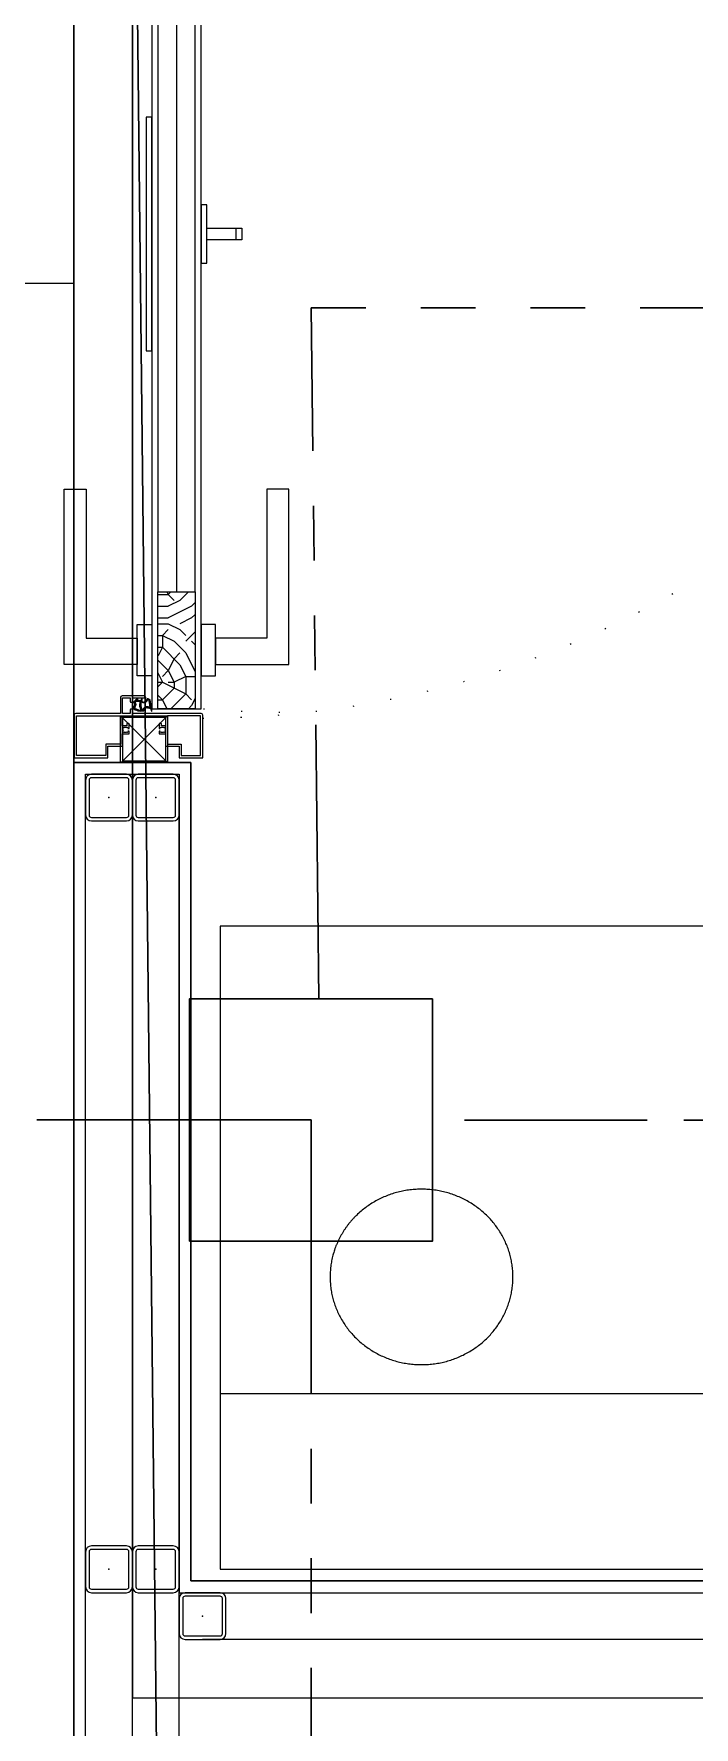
# Model space of a CAD drawing. Extents: x -1299 to 23780, y -3010 to 8106.
# Drawn here: x 14179.1 to 14235.5, y 2617.5 to 2762.3 of the extents above; entities that cross this region are included whole.
import ezdxf
from ezdxf.enums import TextEntityAlignment as Align

# ---------------------------------------------------------------- set-up
doc = ezdxf.new("R2010")
doc.units = 0
doc.header["$LTSCALE"] = 25
doc.header["$MEASUREMENT"] = 0
doc.linetypes.add('DOT2', pattern=[0.125, 0, -0.125])
doc.linetypes.add('PHANTOM2', pattern=[1.25, 0.625, -0.125, 0.125, -0.125, 0.125, -0.125])
doc.layers.get('0').update_dxf_attribs({"color": 9, "lineweight": 9})
for name, color, linetype, lineweight in [('05V', 9, 'Continuous', 9), ('06C', 9, 'Continuous', 9), ('06D', 9, 'Continuous', 9), ('09', 9, 'Continuous', 9), ('10', 9, 'Continuous', 9), ('11', 9, 'Continuous', 9), ('12', 9, 'Continuous', 9), ('20', 9, 'DOT2', 9), ('22', 8, 'Continuous', 9), ('33', 9, 'BATTING', 9), ('35', 9, 'Continuous', 9), ('40B', 9, 'Continuous', 9), ('E-KABLO', 7, 'Continuous', 30), ('E-MESH TAVAN', 1, 'Continuous', 30), ('E-YAZI', 7, 'Continuous', 30)]:
    doc.layers.add(name, color=color, linetype=linetype, lineweight=lineweight)
doc.styles.add('Arial', font='arial.ttf', dxfattribs={"height": 2.5})
doc.linetypes.add('BATTING', pattern='A,0.0001,-0.1,[134,ltypeshp.shx,S=0.1,R=0,X=-0.1,Y=0],-0.2,[134,ltypeshp.shx,S=0.1,R=180,X=0.1,Y=0],-0.1', length=0.4001000000000001)

# ---------------------------------------------------------------- blocks, each defined once
blk = doc.blocks.new('0_doorno')
blk.add_lwpolyline([(4.499999999999829, 5.684e-13), (12.49999999999983, 5.684e-13)])
at = {"style": 'Arial'}
blk.add_attdef('YUKSEKLIK', text='', height=2, dxfattribs=at).set_placement((4.999999999999821, 12.30000000000063), align=Align.TOP_LEFT)
blk.add_attdef('KAPINO', text='', height=2, dxfattribs=at).set_placement((-1.705e-13, 5.684e-13), align=Align.MIDDLE)
blk.add_attdef('GENISLIK', text='', height=2, dxfattribs=at).set_placement((4.999999999999823, -3.789358799453337), align=Align.BOTTOM_LEFT)
blk = doc.blocks.new('KAPI KODLARI 2. KAT')
at = {"layer": '22', "xscale": 5, "yscale": 5, "zscale": 5}
blk.add_blockref('0_doorno', (14119.99999999911, 2741.000000004952), dxfattribs=at)
blk = doc.blocks.new('Group-398-1')
at = {"lineweight": 0}
blk.add_line((384774.0706282762, 69367.75539043988), (384775.4706282008, 69367.75539043988), dxfattribs=at)
at = {"lineweight": 0, "flags": 128}
blk.add_lwpolyline([(384774.0706282834, 69367.60539036898), (384774.0706282565, 69368.15539036898), (384775.4706281968, 69368.1553904399), (384775.4706282237, 69367.6053904399)], close=True, dxfattribs=at)
blk.add_lwpolyline([(384775.4706281445, 69367.60539042213), (384774.0706282565, 69367.60539042213), (384774.0706282565, 69368.15539036898), (384775.4706281445, 69368.15539036898)], close=True)
at = {"lineweight": 0}
blk.add_open_spline([(384775.3661054214, 69367.89292508857), (384775.3556386551, 69367.9103288987), (384775.3193807154, 69367.93042508629), (384775.277513654, 69367.93042508428), (384775.2412557164, 69367.91032889308), (384775.2203221876, 69367.87552127091), (384775.2203221896, 69367.83532889202), (384775.2412557222, 69367.80052127196), (384775.2775136619, 69367.78042508438), (384775.3193807231, 69367.78042508628), (384775.355638661, 69367.80052127744), (384775.3765721897, 69367.83532889966), (384775.3765721876, 69367.87552127852), (384775.3661054214, 69367.89292508857)], degree=2, dxfattribs=at)
blk = doc.blocks.new('Prf-40x40')
for points in [[(1.5, -1.999999999998179), (-1.5, -2.000000000001818, -0.4142135623730951), (-2, -1.500000000001818), (-2, 1.499999999998179, -0.4142135623730951), (-1.5, 1.999999999998179), (1.5, 2.000000000001818, -0.4142135623730951), (2, 1.500000000001818), (2, -1.499999999998179, -0.4142135623730951)], [(1.499999999999543, -1.699999999998908), (-1.5, -1.700000000002544, -0.4142135623738941), (-1.699999999999818, -1.500000000001818), (-1.699999999999818, 1.499999999998179, -0.4142135623738941), (-1.499999999999543, 1.699999999998908), (1.5, 1.700000000002544, -0.4142135623738941), (1.699999999999818, 1.500000000001818), (1.699999999999818, -1.499999999998179, -0.4142135623738941)]]:
    blk.add_lwpolyline(points, format="xyb", close=True)
blk.add_point((0, 0))
blk = doc.blocks.new('p-korkasa_40x40')
at = {"layer": '10'}
for points in [[(-2, -2), (-2, -2, 4.557571570274368), (-2, -2), (2, -2.000000000000454, 6.895317174706505), (2, -2.000000000000454), (2, -2.000000000000454), (2, 2.000000000000454), (-2, 2), (-2, -2)], [(-1.85000000000582, -1.85000000000582), (-1.85000000000582, 1.85000000000582), (1.85000000000582, 1.85000000000582), (1.85000000000582, -1.85000000000582), (-1.85000000000582, -1.85000000000582, -4.556434831823175), (-1.85000000000582, -1.85000000000582)]]:
    blk.add_lwpolyline(points, format="xyb", close=True, dxfattribs=at)
for points in [[(2, -2.000000000000454), (-2, 2)], [(2, 2.000000000000454), (-2, -1.96874570933869)]]:
    blk.add_lwpolyline(points, dxfattribs=at)
blk = doc.blocks.new('p-kapı')
at = {"layer": '09'}
h = blk.add_hatch(dxfattribs=at)
h.set_pattern_fill('LOGEND', color=256, scale=10, style=0)
h.set_pattern_definition([(360, (-1512.441820109354, -1967.639528495034), (9.999999999999996, -10), [3, -7]), (360, (-1512.441820109354, -1968.139528495034), (9.999999999999996, -10), [3, -7]), (360, (-1511.941820109354, -1969.139528495034), (9.999999999999996, -10), [2, -8]), (360, (-1511.441820109354, -1970.139528495034), (9.999999999999996, -10), [1.5, -8.5]), (360, (-1511.441820109354, -1971.139528495034), (9.999999999999996, -10), [1, -9]), (360, (-1513.941820109354, -1972.139528495034), (9.999999999999996, -10), [0.5, -2.5, 0.5, -6.5]), (360, (-1512.441820109354, -1972.639528495034), (9.999999999999996, -10), [0.5, -4, 1.5, -4]), (360, (-1510.441820109354, -1973.139528495034), (9.999999999999996, -10), [0.5, -0.5, 0.5, -8.5]), (360, (-1510.941820109354, -1973.639528495034), (9.999999999999996, -10), [0.5, -9.5]), (360, (-1511.441820109354, -1974.639528495034), (9.999999999999996, -10), [1.5, -8.5]), (360, (-1511.441820109354, -1975.639528495034), (9.999999999999996, -10), [2, -8]), (360, (-1511.941820109354, -1976.639528495034), (9.999999999999996, -10), [2.5, -3, 0.5, -4]), (270, (-1515.941820109354, -1970.639528495034), (-10, -9.999999999999996), [0.5, -1, 2.5, -6]), (270, (-1515.441820109354, -1971.639528495034), (-10, -9.999999999999996), [0.5, -0.5, 1.5, -7.5]), (270, (-1514.941820109354, -1975.639528495034), (-10, -9.999999999999996), [1, -9]), (270, (-1514.441820109354, -1971.639528495034), (-10, -9.999999999999996), [2, -3, 0.5, -4.5]), (270, (-1513.941820109354, -1977.139528495033), (-10, -9.999999999999996), [0.5, -9.5]), (270, (-1513.441820109354, -1972.139528495034), (-10, -9.999999999999996), [1.5, -8.5]), (270, (-1512.441820109354, -1972.639528495034), (-10, -9.999999999999996), [1, -9]), (270, (-1511.441820109354, -1972.639528495034), (-10, -9.999999999999996), [0.5, -1.5, 1.5, -6.5]), (270, (-1510.941820109354, -1973.139528495034), (-10, -9.999999999999996), [0.5, -9.5]), (270, (-1510.441820109354, -1971.139528495034), (-10, -9.999999999999996), [1.399999999999999, -8.6]), (270, (-1509.941820109354, -1969.139528495034), (-10, -9.999999999999996), [1, -9]), (270, (-1508.941820109354, -1973.139528495034), (-10, -9.999999999999996), [0.5, -9.5]), (270, (-1507.941820109354, -1972.639528495034), (-10, -9.999999999999996), [1.5, -8.5]), (270, (-1506.941820109354, -1972.639528495034), (-10, -9.999999999999996), [1.5, -8.5]), (314.9999999999999, (-1508.441820109354, -1968.639528495034), (-3.3e-15, -10.00000000019025), [0.7071000000000001, -0.7071000000000001, 0.7071000000000001, -12.02083562]), (314.9999999999999, (-1510.441820109354, -1971.139528495034), (-3.3e-15, -10.00000000019025), [1.414199999999999, -12.72793562]), (314.9999999999999, (-1514.441820109354, -1976.139528495034), (-3.3e-15, -10.00000000019025), [1.414199999999999, -12.72793562]), (314.9999999999999, (-1512.441820109354, -1973.639528495034), (-3.3e-15, -10.00000000019025), [1.414199999999999, -12.72793562]), (314.9999999999999, (-1511.941820109354, -1971.639528495034), (-3.3e-15, -10.00000000019025), [1.414199999999999, -12.72793562]), (314.9999999999999, (-1508.941820109354, -1969.639528495034), (-3.3e-15, -10.00000000019025), [1.414199999999999, -12.72793562]), (314.9999999999999, (-1509.941820109354, -1970.139528495034), (-3.3e-15, -10.00000000019025), [2.121319999999998, -12.02081562]), (314.9999999999999, (-1512.941820109354, -1974.639528495034), (-3.3e-15, -10.00000000019025), [0.7071000000000001, -13.43503562]), (314.9999999999999, (-1513.441820109354, -1975.639528495034), (-3.3e-15, -10.00000000019025), [0.7071000000000001, -13.43503562]), (314.9999999999999, (-1509.441820109354, -1975.639528495034), (-3.3e-15, -10.00000000019025), [0.7071000000000001, -13.43503562]), (314.9999999999999, (-1513.441820109354, -1970.639528495034), (-3.3e-15, -10.00000000019025), [0.7071000000000001, -13.43503562]), (314.9999999999999, (-1507.941820109354, -1974.139528495034), (-3.3e-15, -10.00000000019025), [0.7071000000000001, -13.43503562]), (314.9999999999999, (-1511.441820109354, -1973.139528495034), (-3.3e-15, -10.00000000019025), [0.7071000000000001, -13.43503562]), (314.9999999999999, (-1510.441820109354, -1974.139528495034), (-3.3e-15, -10.00000000019025), [0.7071000000000001, -13.43503562]), (225, (-1510.941820109354, -1972.139528495034), (-10.00000000019025, 3.3e-15), [0.7071000000000001, -0.7071000000000001, 2.121319999999998, -10.60661562]), (225, (-1509.441820109354, -1972.139528495034), (-10.00000000019025, 3.3e-15), [0.7071000000000001, -13.43503562]), (225, (-1509.441820109354, -1968.639528495034), (-10.00000000019025, 3.3e-15), [0.7071000000000001, -13.43503562]), (225, (-1511.441820109354, -1971.139528495034), (-10.00000000019025, 3.3e-15), [0.7071000000000001, -13.43503562]), (225, (-1509.941820109354, -1973.139528495034), (-10.00000000019025, 3.3e-15), [0.7071000000000001, -13.43503562]), (225, (-1512.441820109354, -1970.639528495034), (-10.00000000019025, 3.3e-15), [0.7071000000000001, -13.43503562]), (225, (-1508.441820109354, -1970.639528495034), (-10.00000000019025, 3.3e-15), [0.7071000000000001, -13.43503562]), (225, (-1515.441820109354, -1967.639528495034), (-10.00000000019025, 3.3e-15), [0.7071000000000001, -13.43503562]), (225, (-1514.941820109354, -1968.139528495034), (-10.00000000019025, 3.3e-15), [1.414199999999999, -12.72793562]), (225, (-1514.441820109354, -1968.639528495034), (-10.00000000019025, 3.3e-15), [1.414199999999999, -12.72793562]), (225, (-1513.441820109354, -1968.639528495034), (-10.00000000019025, 3.3e-15), [1.414199999999999, -12.72793562]), (225, (-1512.941820109354, -1969.639528495034), (-10.00000000019025, 3.3e-15), [1.414199999999999, -12.72793562]), (225, (-1508.941820109354, -1973.639528495034), (-10.00000000019025, 3.3e-15), [1.414199999999999, -12.72793562]), (225, (-1506.941820109354, -1968.639528495034), (-10.00000000019025, 3.3e-15), [1.414199999999999, -12.72793562]), (225, (-1506.441820109354, -1976.639528495034), (-10.00000000019025, 3.3e-15), [1.414199999999999, -12.72793562]), (225, (-1506.441820109354, -1975.639528495034), (-10.00000000019025, 3.3e-15), [1.414199999999999, -12.72793562]), (225, (-1507.441820109354, -1975.139528495034), (-10.00000000019025, 3.3e-15), [1.414199999999999, -12.72793562]), (225, (-1514.441820109354, -1975.139528495034), (-10.00000000019025, 3.3e-15), [2.121319999999998, -12.02081562]), (225, (-1507.941820109354, -1974.139528495034), (-10.00000000019025, 3.3e-15), [2.121319999999998, -12.02081562]), (333.4349487999999, (-1513.441820109354, -1977.139528495033), (10.00000000000094, -4.0006493e-09), [1.117999999999998, -21.24267976999997]), (333.4349487999999, (-1513.441820109354, -1972.139528495034), (10.00000000000094, -4.0006493e-09), [1.117999999999998, -21.24267976999997]), (333.4349487999999, (-1512.441820109354, -1975.139528495034), (10.00000000000094, -4.0006493e-09), [1.117999999999998, -21.24267976999997]), (333.4349487999999, (-1509.441820109354, -1968.139528495034), (10.00000000000094, -4.0006493e-09), [1.117999999999998, -21.24267976999997]), (333.4349487999999, (-1509.941820109354, -1969.139528495034), (10.00000000000094, -4.0006493e-09), [1.117999999999998, -21.24267976999997]), (333.4349487999999, (-1512.941820109354, -1971.139528495034), (10.00000000000094, -4.0006493e-09), [1.117999999999998, -21.24267976999997]), (333.4349487999999, (-1512.941820109354, -1976.139528495034), (10.00000000000094, -4.0006493e-09), [1.117999999999998, -21.24267976999997]), (333.4349487999999, (-1509.941820109354, -1973.139528495034), (10.00000000000094, -4.0006493e-09), [2.235999999999996, -20.12467976999998]), (296.5650511799998, (-1509.941820109354, -1974.639528495034), (5.099821e-10, -10.00000000000094), [1.117999999999975, -21.24267976999961]), (296.5650511799998, (-1508.441820109354, -1971.639528495034), (5.099821e-10, -10.00000000000094), [1.117999999999975, -21.24267976999961]), (296.5650511799998, (-1513.441820109354, -1973.639528495034), (5.099821e-10, -10.00000000000094), [1.117999999999975, -21.24267976999961]), (296.5650511799998, (-1515.441820109354, -1974.139528495034), (5.099821e-10, -10.00000000000094), [1.117999999999975, -21.24267976999961]), (296.5650511799998, (-1509.441820109354, -1972.139528495034), (5.099821e-10, -10.00000000000094), [1.117999999999975, -21.24267976999961]), (296.5650511799998, (-1510.441820109354, -1972.139528495034), (5.099821e-10, -10.00000000000094), [1.117999999999975, -21.24267976999961]), (296.5650511799998, (-1514.441820109354, -1973.639528495034), (5.099821e-10, -10.00000000000094), [2.23599999999995, -20.12467976999961]), (296.5650511799998, (-1506.941820109354, -1970.139528495034), (5.099821e-10, -10.00000000000094), [2.23599999999995, -20.12467976999961]), (296.5650511799998, (-1507.941820109354, -1970.639528495034), (5.099821e-10, -10.00000000000094), [2.23599999999995, -20.12467976999961]), (243.4349487999999, (-1515.941820109354, -1969.139528495034), (-4.0006526e-09, -10.00000000000094), [1.117999999999979, -21.24267976999967]), (243.4349487999999, (-1515.941820109354, -1974.639528495034), (-4.0006526e-09, -10.00000000000094), [1.117999999999979, -21.24267976999967]), (243.4349487999999, (-1513.941820109354, -1967.639528495034), (-4.0006526e-09, -10.00000000000094), [1.117999999999979, -21.24267976999967]), (243.4349487999999, (-1514.941820109354, -1976.639528495034), (-4.0006526e-09, -10.00000000000094), [1.117999999999979, -21.24267976999967]), (243.4349487999999, (-1513.941820109354, -1970.639528495034), (-4.0006526e-09, -10.00000000000094), [1.117999999999979, -21.24267976999967]), (243.4349487999999, (-1511.941820109354, -1971.639528495034), (-4.0006526e-09, -10.00000000000094), [1.117999999999979, -21.24267976999967]), (243.4349487999999, (-1510.941820109354, -1973.639528495034), (-4.0006526e-09, -10.00000000000094), [1.117999999999979, -21.24267976999967]), (243.4349487999999, (-1515.441820109354, -1969.639528495034), (3.2114650989e-06, -10.00000160773382), [1.117999999999979, -21.24267976999967]), (243.4349487999999, (-1512.941820109354, -1971.139528495034), (-4.0006526e-09, -10.00000000000094), [1.117999999999979, -21.24267976999967]), (243.4349487999999, (-1509.941820109354, -1970.139528495034), (-4.0006526e-09, -10.00000000000094), [1.117999999999979, -21.24267976999967]), (243.4349487999999, (-1508.941820109354, -1971.139528495034), (-4.0006526e-09, -10.00000000000094), [1.117999999999979, -21.24267976999967]), (243.4349487999999, (-1506.941820109354, -1974.139528495034), (-4.0006526e-09, -10.00000000000094), [1.117999999999979, -21.24267976999967]), (243.4349487999999, (-1514.441820109354, -1977.139528495033), (-4.0006526e-09, -10.00000000000094), [1.117999999999979, -21.24267976999967]), (243.4349487999999, (-1515.941820109354, -1976.639528495034), (-4.0006526e-09, -10.00000000000094), [2.235999999999958, -20.12467976999968]), (243.4349487999999, (-1514.441820109354, -1969.639528495034), (-4.0006526e-09, -10.00000000000094), [2.235999999999958, -20.12467976999968]), (206.5650511799999, (-1515.941820109354, -1968.139528495034), (-10.00000000000094, -5.099854e-10), [1.117999999999995, -21.24267976999997]), (206.5650511799999, (-1507.441820109354, -1967.639528495034), (-10.00000000000094, -5.099854e-10), [1.117999999999995, -21.24267976999997]), (206.5650511799999, (-1507.941820109354, -1972.639528495034), (-10.00000000000094, -5.099854e-10), [1.117999999999995, -21.24267976999997]), (206.5650511799999, (-1511.941820109354, -1969.139528495034), (-10.00000000000094, -5.099854e-10), [1.117999999999995, -21.24267976999997]), (206.5650511799999, (-1512.441820109354, -1968.139528495034), (-10.00000000000094, -5.099854e-10), [1.117999999999995, -21.24267976999997]), (206.5650511799999, (-1511.441820109354, -1970.139528495034), (-10.00000000000094, -5.099854e-10), [1.117999999999995, -21.24267976999997]), (206.5650511799999, (-1508.441820109354, -1976.139528495034), (-10.00000000000094, -5.099854e-10), [1.117999999999995, -21.24267976999997]), (206.5650511799999, (-1507.441820109354, -1976.639528495034), (-10.00000000000094, -5.099854e-10), [2.235999999999995, -20.12467976999997])])
h.paths.add_polyline_path([(1.170000000001889, -81.66295667744998), (1.202328709074208, -81.66295667744998), (1.202328709074208, -80.86796583734395), (1.170000000001889, -80.86796583734395), (1.170000000001889, -80.34999999999854), (1.202328709074208, -80.34999999999854), (1.202328709074208, -79.40000000000146), (4.337671290930301, -79.40000000000146), (4.337671290930301, -80.34999999999854), (4.370000000002618, -80.34999999999854), (4.370000000002618, -80.86796583734395), (4.337671290930301, -80.86796583734395), (4.337671290930301, -81.66295667744998), (4.370000000002618, -81.66295667744998), (4.370000000002618, -85.40000000000146), (1.170000000001889, -85.40000000000146)])
h.paths.add_polyline_path([(1.202328709074208, -77.93203416265895), (1.202328709074208, -77.13704332255294), (1.170000000001889, -77.13704332255294), (1.170000000001889, -75.40008858544023), (4.370000000002618, -75.40008858544023), (4.370000000002618, -77.13704332255294), (4.337671290930301, -77.13704332255294), (4.337671290930301, -77.93203416265895), (4.370000000002618, -77.93203416265895), (4.370000000002618, -78.44999999999709), (4.337671290930301, -78.45000000000434), (4.337671290930301, -79.40000000000146), (1.202328709074208, -79.40000000000146), (1.202328709074208, -78.45000000000434), (1.170000000001889, -78.45000000000434), (1.170000000001889, -77.93203416265895)])
at = {"layer": '10'}
h = blk.add_hatch(color=256, dxfattribs=at)
edge = h.paths.add_edge_path()
edge.add_spline(control_points=[(-0.5369756097570644, -84.51241686969297), (-0.5906374453152239, -84.5518905258723), (-0.6878822009421129, -84.62342378614264), (-0.7823709486983716, -84.73020272285794), (-0.8899654388224005, -84.81634565772401), (-0.8351330276491353, -84.92515451247162), (-0.7993581297414494, -85.02739724353887), (-0.8236312188018928, -85.13593551153463), (-0.8909774078929331, -85.2204025707906), (-0.8936748011838059, -85.31350848440346), (-0.8901922852564894, -85.42809680375649), (-0.728764212148235, -85.49924616048519), (-0.5556085026000801, -85.58372597600827), (-0.3208874964548158, -85.6044139906153), (-0.1643808494300174, -85.57919688549735), (-0.0170845106040361, -85.58614067232702), (-0.0044594722057809, -85.47231593469769), (0.0795073431909259, -85.40046526712104), (0.1646003593887144, -85.2870381913017), (0.2895508234578301, -85.30929536580516), (0.4061617531915547, -85.32681202102684), (0.5518175704273744, -85.36757930904423), (0.5995418682032323, -85.49443736144892), (0.6480338603832934, -85.67184330132295), (0.6698076058928564, -85.62376578052499), (0.6769063150313741, -85.59945321430133)], knot_values=[0, 0, 0, 0, 1.972481329933421, 3.574485720078666, 4.459231721842631, 5.627326994262999, 6.631388320856649, 7.787072978740821, 8.75015276194368, 9.776376719050775, 10.52172028727109, 11.98318526219924, 14.34903833668033, 16.62296311174929, 18.66660599276623, 19.53265988375316, 20.30320742306432, 21.53106540985929, 22.8950020509257, 24.14050273090668, 24.94140504827469, 26.57643914558082, 28.1214307914516, 29.40842415818681, 30.06904306217089, 30.06904306217089, 30.06904306217089, 30.06904306217089], degree=3, periodic=0)
edge.add_arc((0.6577079170856451, -85.59384772447082), 0.0200000000000125, 703.7234121128039, 729.6961277373919)
edge.add_line((0.6774222141648352, -85.59047926923813), (0.514778214589569, -84.63858532773519))
edge.add_spline(control_points=[(0.5147782145904785, -84.63858532773156), (0.4684569597193331, -84.61121200024355), (0.4029367876937613, -84.55669608320022), (0.299123291955766, -84.55094408860168), (0.2368332224687037, -84.5669421721468), (0.2434630590905726, -84.56630475889688), (0.2195726180252677, -84.63769904915534), (0.2195726180252677, -84.63769904915534)], knot_values=[0, 0, 0, 0, 0.2230052084876708, 0.4469780816912642, 0.8022655540997069, 1.018676818468204, 1.060393501096338, 1.060393501096338, 1.060393501096338, 1.060393501096338], degree=3, periodic=0)
edge.add_arc((-0.0149015127535677, -84.5842358186128), 0.2404920685283454, 578.8576386954633, 707.1553904040015, ccw=False)
edge.add_spline(control_points=[(-0.2021744220619439, -84.73511753541244), (-0.1844337589864153, -84.70879782966219), (-0.1854437276160752, -84.65074498127069), (-0.1315036820815294, -84.5540416680233), (-0.2492554579002899, -84.55561594154278), (-0.2605854891371564, -84.74868430823697), (-0.4150242235737096, -84.68619836643484), (-0.6628840222583677, -84.69875890661933), (-0.5288317618396832, -84.58261839942134), (-0.5347583595721517, -84.5315299911963), (-0.5369756097570644, -84.51241686969297)], knot_values=[1.684532790128255, 1.684532790128255, 1.684532790128255, 1.684532790128255, 1.827512949640418, 2.001131811412198, 2.034132841388928, 2.383878172112238, 2.570749579948123, 2.81730155771981, 2.995364809708569, 3.101801527567439, 3.101801527567439, 3.101801527567439, 3.101801527567439], degree=3, periodic=0)
edge = h.paths.add_edge_path(flags=16)
edge.add_spline(control_points=[(0.4883339317893844, -85.29245044420531), (0.4716886541282295, -85.27617170474696), (0.4523573484184455, -85.25991805080413), (0.4147011533677869, -85.23712323497604), (0.4001201892897372, -85.23009669489694), (0.3915949691217975, -85.22622697612678)], knot_values=[4.696285649924368, 4.696285649924368, 4.696285649924368, 4.696285649924368, 4.79612257682362, 4.79612257682362, 4.854419796380462, 4.854419796380462, 4.854419796380462, 4.854419796380462], degree=3, periodic=0)
edge.add_spline(control_points=[(0.3915949691217975, -85.22622697612678), (0.3885683923836041, -85.22639217222604), (0.3855311636252736, -85.2263443169286), (0.3757315162838495, -85.22599751089729), (0.3681160688320233, -85.22548559508868), (0.3516475183459988, -85.22407014974306), (0.3429637488879962, -85.22319709650765), (0.3252907630521804, -85.2211618914589), (0.316594720883586, -85.22002240030999), (0.291213085376512, -85.21633801807184), (0.2728923982976994, -85.2134663161123), (0.2312442128131806, -85.21019387182605), (0.2079686403376399, -85.20950475220161), (0.1708219201973407, -85.21554820335585), (0.157941705580015, -85.21878033129907), (0.126446850845241, -85.22976943991671), (0.1093897561368067, -85.23913722649013), (0.0793808313101181, -85.25973395552137), (0.0663699295146216, -85.27124699160045), (0.0429483607986185, -85.29429669502858), (0.0327881743869512, -85.30545581124898), (0.0148434022485162, -85.32623104828235), (0.0068756339605898, -85.33600692905749), (-0.0090410068587516, -85.355167020105), (-0.0171964423425379, -85.36496325665941), (-0.0399044250698353, -85.3944018574839), (-0.0547606956715754, -85.41583520011045), (-0.0673612565879012, -85.44141278987809)], knot_values=[3.795205768767631, 3.795205768767631, 3.795205768767631, 3.795205768767631, 3.825435281411388, 3.825435281411388, 3.876175829762433, 3.876175829762433, 3.923120005564896, 3.923120005564896, 3.970064181367359, 3.970064181367359, 4.056079576782028, 4.056079576782028, 4.1420949721967, 4.1420949721967, 4.181856208153813, 4.181856208153813, 4.244411595576305, 4.244411595576305, 4.309456277789172, 4.309456277789172, 4.374500960002043, 4.374500960002043, 4.436400391423946, 4.436400391423946, 4.498299822845847, 4.498299822845847, 4.605733337985941, 4.605733337985941, 4.605733337985941, 4.605733337985941], degree=3, periodic=0)
edge.add_arc((-0.1355372299003648, -85.40782653281349), 0.0759999999999773, 567.2221899925271, 693.7732677223272, ccw=False)
edge.add_arc((0.7681294868853002, -85.02277503077494), 1.058097748058568, 888.8376998673891, 923.3761552425167, ccw=False)
edge.add_arc((-0.2503260998964834, -84.82178951549577), 0.0200000000000284, 779.8045860840282, 888.9000715373779, ccw=False)
edge.add_arc((-0.0254490172264923, -84.53800291659718), 0.3422998841750275, 951.1287320440587, 1055.511948304005)
edge.add_arc((0.3533265005826252, -84.70197943761741), 0.0708012071070941, 720.1577279099495, 881.8184495585258, ccw=False)
edge.add_line((0.4241274394116772, -84.7017845312512), (0.5220320556400111, -85.27478329712176))
edge.add_arc((0.5023177585608211, -85.27815175234718), 0.019999999999999, 585.6378390656023, 729.6961277305409, ccw=False)
edge = h.paths.add_edge_path(flags=16)
edge.add_spline(control_points=[(-0.3815073000114353, -85.52777787788362), (-0.3834389916773944, -85.52724453018163), (-0.3853727186760807, -85.52670610733912), (-0.4205788632025361, -85.51682294036436), (-0.4544610585180635, -85.50601336516411), (-0.4889215080875148, -85.49418731541662), (-0.4900629374460549, -85.49379462555952), (-0.4912037800822874, -85.49340117004613)], knot_values=[2.606882164150666, 2.606882164150666, 2.606882164150666, 2.606882164150666, 2.618308665253161, 2.618308665253161, 2.814704777591772, 2.814704777591772, 2.821436412206805, 2.821436412206805, 2.821436412206805, 2.821436412206805], degree=3, periodic=0)
edge.add_spline(control_points=[(-0.4912037800822874, -85.49340117004613), (-0.5233471352403285, -85.48231552171637), (-0.5550247264036443, -85.47062207480484), (-0.5877413626330963, -85.45796293672173), (-0.5892461558505602, -85.4573792198862), (-0.5907511911427719, -85.45679395195477)], knot_values=[2.408074102405524, 2.408074102405524, 2.408074102405524, 2.408074102405524, 2.597738580129102, 2.597738580129102, 2.606882164150666, 2.606882164150666, 2.606882164150666, 2.606882164150666], degree=3, periodic=0)
edge.add_spline(control_points=[(-0.5907511911427719, -85.45679395195477), (-0.6054095705112559, -85.45109370061981), (-0.6200909125836916, -85.4452463134803), (-0.6513064689206658, -85.43253770701268), (-0.6679456813908474, -85.42560582750595), (-0.6975867124383514, -85.41301002278487), (-0.7102365350583569, -85.40760968485122), (-0.7229134244116722, -85.40205673102902)], knot_values=[2.149006277224146, 2.149006277224146, 2.149006277224146, 2.149006277224146, 2.238060749371884, 2.238060749371884, 2.336258805541189, 2.336258805541189, 2.408074102405524, 2.408074102405524, 2.408074102405524, 2.408074102405524], degree=3, periodic=0)
edge.add_spline(control_points=[(-0.7229134244116722, -85.40205673102902), (-0.7275705286083394, -85.40001674441737), (-0.7322312857468205, -85.39795616069752), (-0.7455618066960596, -85.39199150963395), (-0.7536017658676429, -85.3881710095229), (-0.7677693781188282, -85.38105523245758), (-0.7739268021578029, -85.37775809279992), (-0.7842826841624629, -85.37176572963654), (-0.7883197533083149, -85.36926390407461), (-0.7920567741166451, -85.36629840687965)], knot_values=[1.977607441624772, 1.977607441624772, 1.977607441624772, 1.977607441624772, 2.003990200929743, 2.003990200929743, 2.053089229014396, 2.053089229014396, 2.101047753119271, 2.101047753119271, 2.149006277224144, 2.149006277224144, 2.149006277224144, 2.149006277224144], degree=3, periodic=0)
edge.add_arc((-0.7796246261059423, -85.35063182793965), 0.0200000000000304, 900.5555631517888, 951.5663893431631, ccw=False)
edge.add_spline(control_points=[(-0.7994840715909959, -85.35299877215583), (-0.7996182607275844, -85.35187288089946), (-0.7997274019762699, -85.35072960989055), (-0.8002259230997879, -85.34462242021978), (-0.8004687433967774, -85.33851066090575), (-0.8008469303676973, -85.32128280500183), (-0.8008342107059434, -85.30943071842918), (-0.8005320933662003, -85.2993613856379)], knot_values=[1.69878072459484, 1.69878072459484, 1.69878072459484, 1.69878072459484, 1.709176364630534, 1.709176364630534, 1.751194216338215, 1.751194216338215, 1.814824352558606, 1.814824352558606, 1.814824352558606, 1.814824352558606], degree=3, periodic=0)
edge.add_spline(control_points=[(-0.8005320933662003, -85.2993613856379), (-0.8005291922345351, -85.29926469321072), (-0.8005262644182947, -85.29916816516925), (-0.8002453347398841, -85.2900058112791), (-0.7996581484585477, -85.28216809327569), (-0.7983876424550544, -85.27219494782912), (-0.7979033033734595, -85.2691682961231), (-0.7967892664892136, -85.26359999037959), (-0.7963274052344786, -85.26168751184014), (-0.7950642314099241, -85.25704070857319), (-0.7941042474449205, -85.25426319411052), (-0.7922515160280456, -85.25010678642865), (-0.7915139412471035, -85.24861359065837), (-0.7898580297332956, -85.24541914485599), (-0.7890619376630639, -85.2439227982468), (-0.7868423479412741, -85.23990738076826), (-0.785815735354845, -85.23813671410605), (-0.7847239510629151, -85.2363075673493)], knot_values=[1.498288754767149, 1.498288754767149, 1.498288754767149, 1.498288754767149, 1.498899773643438, 1.498899773643438, 1.55638679152604, 1.55638679152604, 1.58513030046734, 1.58513030046734, 1.61387380940864, 1.61387380940864, 1.646408564364206, 1.646408564364206, 1.665384561853024, 1.665384561853024, 1.684360559341839, 1.684360559341839, 1.69878072459484, 1.69878072459484, 1.69878072459484, 1.69878072459484], degree=3, periodic=0)
edge.add_line((-0.7847239510629151, -85.2363075673493), (-0.7586869314282012, -85.19268582784571))
edge.add_line((-0.7586869314254728, -85.19268582784571), (-0.7255136902876984, -85.10717331456544))
edge.add_line((-0.7255136902895174, -85.10717331456544), (-0.7173155414820941, -85.03151368951148))
edge.add_line((-0.7173155414820941, -85.03151368950785), (-0.7384525110683171, -84.92615187598132))
edge.add_spline(control_points=[(-0.7384525110719551, -84.92615187598132), (-0.7417319309315645, -84.91712462047145), (-0.7452146564100987, -84.90836485676846), (-0.7561384565451591, -84.8820235105304), (-0.7633910574986658, -84.86627040452005), (-0.7682081721068243, -84.8538242785144)], knot_values=[0.9322138717899155, 0.9322138717899155, 0.9322138717899155, 0.9322138717899155, 0.9728151593248144, 0.9728151593248144, 1.059280169269481, 1.059280169269481, 1.059280169269481, 1.059280169269481], degree=3, periodic=0)
edge.add_arc((-0.7495564365199244, -84.84660536172305), 0.0199999999999873, 851.1876026072525, 924.1288367209762, ccw=False)
edge.add_spline(control_points=[(-0.7630056632260676, -84.83180271666062), (-0.7554750532144681, -84.82496063668805), (-0.7451898386098037, -84.81607690209785), (-0.7354561730571731, -84.80713799077056), (-0.7354408858154784, -84.8071239508572), (-0.735425599890732, -84.80710991127125)], knot_values=[0.6191493752113117, 0.6191493752113117, 0.6191493752113117, 0.6191493752113117, 0.6800377646677511, 0.6800377646677511, 0.6801335518299229, 0.6801335518299229, 0.6801335518299229, 0.6801335518299229], degree=3, periodic=0)
edge.add_line((-0.735425599890732, -84.80710991127125), (-0.7085877083327432, -84.78161459538023))
edge.add_arc((-0.6554298056871632, -84.83593068311166), 0.0760000000000115, 831.8248503193477, 854.3825803939201, ccw=False)
edge.add_line((-0.6836843639466679, -84.76537800819642), (-0.6090193983354766, -84.76230358183967))
edge.add_line((-0.6090193983327481, -84.76230358184694), (-0.5257167661893618, -84.76654401337144))
edge.add_line((-0.5257167661911808, -84.7665440133642), (-0.4458209923805044, -84.77061102240259))
edge.add_line((-0.445820992379595, -84.77061102240259), (-0.3993508796656897, -84.77297653385904))
edge.add_line((-0.3993508796665992, -84.77297653385904), (-0.3993451848336917, -84.77297978937713))
edge.add_arc((-0.4095884813359591, -84.84828632878634), 0.0760000000000394, 712.7718027218857, 802.2540888927069, ccw=False)
edge.add_line((-0.3341924609158013, -84.85784876073743), (-0.3342328856770109, -84.85770303229218))
edge.add_line((-0.3342328856779204, -84.85770303229218), (-0.3466309443083446, -84.92453509728512))
edge.add_line((-0.3466309443065256, -84.92453509728512), (-0.355971261873492, -85.01549911675102))
edge.add_line((-0.35597126187713, -85.01549911674374), (-0.3547381997259436, -85.14397923944125))
edge.add_line((-0.3547381997232151, -85.14397923944489), (-0.3473031821049517, -85.21155897400969))
edge.add_line((-0.3473031821085897, -85.21155897400604), (-0.3161650954198194, -85.35239759661633))
edge.add_arc((0.6255815801705467, -85.07032483903458), 0.9830828253785207, 916.6740540243767, 921.0841378559761)
edge.add_arc((-0.361280229568365, -85.45451898340252), 0.0760000000000061, 614.5649605422865, 743.6945358760281, ccw=False)
at = {"layer": '06C'}
blk.add_line((7.870046077259757, -45.30000001471488), (7.870046077259757, -44.3000000147149), dxfattribs=at)
for points in [[(5.370046077259756, -42.3000000147149), (4.870046077259757, -42.3000000147149), (4.870046077259757, -47.3000000147149), (5.370046077259756, -47.3000000147149)], [(8.370046077259758, -45.30000001471488), (5.370046077259756, -45.30000001471488), (5.370046077259756, -44.3000000147149), (8.370046077259758, -44.3000000147149)]]:
    blk.add_lwpolyline(points, close=True, dxfattribs=at)
at = {"layer": '06D'}
for points in [[(-0.5799951286935539, -81.62219937940608), (-6.829995128693553, -81.62219937940608), (-6.829995128693553, -66.62219937940608), (-4.954995128693552, -66.62219937940608), (-4.954995128693552, -79.37219937940608), (-4.954995128693552, -79.37219937940608), (-0.5799951286935539, -79.37219937940608), (-0.5799951286935539, -81.62219937940608)], [(6.120140416471259, -81.62218975205906), (12.37014041647126, -81.62218975205906), (12.37014041647126, -66.62218975205906), (10.49514041647126, -66.62218975205906), (10.49514041647126, -79.37218975205904), (10.49514041647126, -79.37218975205904), (6.120140416471259, -79.37218975205904), (6.120140416471259, -81.62218975205906)], [(0.6700048713064461, -82.59719937940827), (-0.5799951286935539, -82.59719937940827), (-0.5799951286935539, -78.19719937940681), (0.6700048713064461, -78.19719937940681), (0.6700048713064461, -82.59719937940827)], [(4.870140416471256, -82.59718975206125), (6.120140416471259, -82.59718975206125), (6.120140416471259, -78.1971897520598), (4.870140416471256, -78.1971897520598), (4.870140416471256, -82.59718975206125)]]:
    blk.add_lwpolyline(points, dxfattribs=at)
at = {"layer": '10'}
for p, q in [((-0.6520531316018606, -84.76011299560923), (-0.3993804007805011, -84.77297503111913)), ((0.5220320556400111, -85.27478329712176), (0.4238229449983919, -84.70000244037509)), ((0.6774222141648352, -85.59047926923083), (0.5147782145904785, -84.63858532773156))]:
    blk.add_line(p, q, dxfattribs=at)
for points in [[(0.6702100840338971, -34.80029411766009), (0.1702100840338971, -34.80029411766009), (0.1702100840338971, -54.80029411766007), (0.6702100840338971, -54.80029411766007)], [(-5.779999999998834, -89.40000000000146), (-5.779999999998834, -86.00000000000726), (-2, -86), (-2, -88.41999999994005), (-3.259999999998397, -88.41999999994005), (-3.259999999998397, -89.40000000000146)], [(2.000000000003637, -88.41999999994005), (3.160000000007128, -88.41999999994005), (3.160000000007128, -89.40000000000146), (4.820000000003347, -89.40000000000146), (4.820000000003347, -86), (2.000000000003637, -86)]]:
    blk.add_lwpolyline(points, close=True, dxfattribs=at)
blk.add_lwpolyline([(-3.124999999996361, -89.60000000000582, 0.4142135623730951), (-3.099999999998543, -89.57500000000437), (-3.099999999998543, -88.59999999994034), (-1.86499999999796, -88.59999999994034, 0.4142135623730951), (-1.839999999996505, -88.57499999993888), (-1.839999999996505, -87.55454592069145), (-1.281196915806503, -87.55454592069145), (-1.281196915806503, -87.32454592068822), (-1.390486237687582, -87.32454592068822), (-1.354628344986849, -87.36040381339262, -0.0916730868048769), (-1.425339023106061, -87.43111449151183), (-1.461431334289954, -87.3950221803243, -0.2882609505077494), (-1.700962497321597, -87.3950221803243), (-1.73705480850549, -87.43111449151183, -0.091673086804877), (-1.807765486624703, -87.36040381339262), (-1.771673175440809, -87.32431150220509, -0.2882609505067066), (-1.771673175440809, -87.08478033917343), (-1.807765486624703, -87.04868802799317, -0.09167308680455198), (-1.73705480850549, -86.97797734987398), (-1.700962497321597, -87.01406966105424, -0.2882609505077494), (-1.461431334289954, -87.01406966105424), (-1.425339023106061, -86.97797734987398, -0.0916730868044047), (-1.354628344986849, -87.04868802799317), (-1.390486237687582, -87.08454592069029), (-1.281196915806503, -87.08454592069029), (-1.281196915806503, -86.67954592069145, 0.4142135623730951), (-1.30619691580432, -86.65454592069), (-1.456196915805774, -86.65454592069, 0.4142135623730951), (-1.481196915807231, -86.67954592069145), (-1.481196915807231, -86.85454592068709), (-1.839999999996505, -86.85454592068709), (-1.839999999996505, -86.15000000000146, -0.4142135623730951), (-1.689999999998688, -86), (1.690000000002328, -86, -0.4142135623730951), (1.840000000003783, -86.15000000000146), (1.840000000003783, -86.85454592068709), (1.481196915810869, -86.85454592068709), (1.481196915810869, -86.67954592069145, 0.4142135623730951), (1.456196915813051, -86.65454592069), (1.306196915811596, -86.65454592069, 0.4142135623730951), (1.281196915810139, -86.67954592069145), (1.281196915810139, -87.08454592069029), (1.390486237694856, -87.08454592069029), (1.354628344994123, -87.04868802799317, -0.0916730868044046), (1.4253390231097, -86.97797734987398), (1.46143133429723, -87.01406966105424, -0.2882609505077494), (1.700962497328873, -87.01406966105424), (1.737054808512764, -86.97797734987398, -0.09167308680455198), (1.807765486631979, -87.0486880279859), (1.771673175444448, -87.08478033917343, -0.2882609505067075), (1.771673175444448, -87.32431150220509), (1.807765486631979, -87.36040381339262, -0.0916730868048769), (1.737054808512764, -87.43111449151183), (1.700962497328873, -87.3950221803243, -0.2882609505077494), (1.46143133429723, -87.3950221803243), (1.425339023113338, -87.43111449151183, -0.091673086804877), (1.354628344994123, -87.36040381339262), (1.390486237694856, -87.32454592068822), (1.281196915810139, -87.32454592068822), (1.281196915810139, -87.55454592069145), (1.840000000003783, -87.55454592069145), (1.840000000003783, -88.57499999993888, 0.4142135623730951), (1.8650000000016, -88.59999999994034), (3.000000000003637, -88.59999999994034), (3.000000000003637, -89.57500000000437, 0.4142135623730951), (3.025000000005093, -89.60000000000582), (4.995000000002619, -89.60000000000582, 0.4142135623730951), (5.020000000004074, -89.57500000000437), (5.020000000004074, -85.95000000000437, 0.4142135623730951), (4.870000000002619, -85.80000000000291), (-0.999999999996362, -85.80000000000291), (-0.999999999996362, -85.47500000000579, 0.4142135623730951), (-1.024999999997815, -85.45000000000432), (-1.154999999998834, -85.45000000000432, 0.4142135623730951), (-1.179999999996653, -85.47500000000579), (-1.179999999996653, -85.80000000000291), (-1.839999999996505, -85.80000000000291), (-1.839999999996505, -84.4800000000032), (-1.179999999996653, -84.4800000000032), (-1.179999999996653, -84.80500000000029, 0.4142135623730951), (-1.154999999998834, -84.83000000000172), (-1.024999999997815, -84.83000000000172, 0.4142135623730951), (-0.999999999996362, -84.80500000000029), (-0.999999999996362, -84.4800000000032), (0.1400000000030559, -84.4800000000032), (0.1400000000030559, -84.4500000000044, 0.4142135623730951), (-0.0099999999983993, -84.30000000000291), (-1.869999999998981, -84.30000000000291, 0.4142135623730951), (-2.019999999996798, -84.4500000000044), (-2.019999999996798, -85.80000000000291), (-5.829999999998107, -85.80000000000291, 0.4142135623730951), (-5.979999999995925, -85.95000000000437), (-5.979999999995925, -89.57500000000437, 0.4142135623730951), (-5.95499999999447, -89.60000000000582)], format="xyb", close=True, dxfattribs=at)
blk.add_lwpolyline([(-0.2852864468113694, -85.45549108541306), (-0.3161650954170909, -85.35239759661633), (-0.3473031821085897, -85.21155897400604), (-0.3547381997232151, -85.14397923944489), (-0.35597126187713, -85.01549911674374), (-0.3466309443065256, -84.92453509728512), (-0.3342328856779204, -84.85770303229218), (-0.3498928999542841, -84.8012497731761), (-0.3993451848327822, -84.77297978937713), (-0.445820992379595, -84.77061102240259), (-0.5257167661911808, -84.7665440133642), (-0.6090193983327481, -84.76230358184694), (-0.6836843639466679, -84.76537800819642), (-0.7085877083300148, -84.78161459538387), (-0.73542559989437, -84.80710991127125), (-0.7690206406296058, -84.8420070187276), (-0.7384525110683171, -84.92615187598858), (-0.7173155414820941, -85.03151368950785), (-0.7255136902895174, -85.10717331456544), (-0.7586869314254728, -85.19268582784571), (-0.7847239510629151, -85.2363075673493), (-0.8005320933662003, -85.29936138564517), (-0.7920567741202831, -85.36629840687965), (-0.7229134244116722, -85.40205673102902), (-0.5907511911464101, -85.45679395195477), (-0.4912037800822874, -85.49340117004613), (-0.3815073000114353, -85.52777787788362), (-0.3038095378688013, -85.5042494528898), (-0.3038095819792943, -85.50424950386513), (-0.2852864468113694, -85.45549108541306)], dxfattribs=at)
for centre, radius, start, end in [((-0.7796246261059423, -85.35063182793965), 0.02, 186.7967250026899, 231.5663893636672), ((-0.7495564365199244, -84.84660536172305), 0.02, 132.2573172529717, 201.1582946275182), ((-0.6554298056871632, -84.83593068311166), 0.076, 89.26712024553211, 134.3825803926631), ((-0.4095884813359591, -84.84828632878634), 0.076, 354.2179119479063, 82.25408889278651), ((-0.361280229568365, -85.45451898340252), 0.076, 254.5649605628871, 23.69453592147686), ((0.6255815801705467, -85.07032483903458), 0.983082825378532, 167.5093280798138, 201.0841378523925), ((0.7681294868853002, -85.02277503077494), 1.058097748058572, 168.8352965664554, 203.3761552416839), ((-0.2503260998964834, -84.82178951549577), 0.02, 59.80458608398602, 168.7729251493639), ((-0.0254490172264923, -84.53800291659718), 0.3422998841750354, 231.1287320442195, 335.5453093008013), ((-0.1355372299003648, -85.40782653281349), 0.076, 207.2221899832949, 333.7732677343374), ((-0.0149015127535677, -84.5842358186128), 0.2404920685283614, 218.8576386953065, 347.1553904039617), ((0.3533265005826252, -84.70197943761741), 0.0708012071070867, 358.4304577292652, 162.5451504378122), ((0.5023177585608211, -85.27815175234718), 0.02, 225.6378390694745, 9.69612772742874)]:
    blk.add_arc(centre, radius, start, end, dxfattribs=at)
for points, knots in [([(-0.5369756097570644, -84.51241686969297), (-0.5906374453152239, -84.5518905258723), (-0.6878822009421129, -84.62342378614264), (-0.7823709486983716, -84.73020272285794), (-0.8899654388224005, -84.81634565772401), (-0.8351330276491353, -84.92515451247162), (-0.7993581297414494, -85.02739724353887), (-0.8236312188018928, -85.13593551153463), (-0.8909774078929331, -85.2204025707906), (-0.8936748011838059, -85.31350848440346), (-0.8901922852564894, -85.42809680375649), (-0.728764212148235, -85.49924616048519), (-0.5556085026000801, -85.58372597600827), (-0.3208874964548158, -85.6044139906153), (-0.1643808494300174, -85.57919688549735), (-0.0170845106040361, -85.58614067232702), (-0.0044594722057809, -85.47231593469769), (0.0795073431909259, -85.40046526712104), (0.1646003593887144, -85.2870381913017), (0.2895508234578301, -85.30929536580516), (0.4061617531915547, -85.32681202102684), (0.5518175704273744, -85.36757930904423), (0.6195418682036689, -85.49443736144892), (0.6480338603832934, -85.67184330132295), (0.6698076058928564, -85.62376578052499), (0.6769063150313741, -85.59945321430133)], [0, 0, 0, 0, 1.972481329933421, 3.574485720078666, 4.459231721842631, 5.627326994262999, 6.631388320856649, 7.787072978740821, 8.75015276194368, 9.776376719050775, 10.52172028727109, 11.98318526219924, 14.34903833668033, 16.62296311174929, 18.66660599276623, 19.53265988375316, 20.30320742306432, 21.53106540985929, 22.8950020509257, 24.14050273090668, 24.94140504827469, 26.57643914558082, 28.1214307914516, 29.40842415818681, 30.06904306217089, 30.06904306217089, 30.06904306217089, 30.06904306217089]), ([(-0.7682081721068243, -84.8538242785144), (-0.7633910574986658, -84.86627040452005), (-0.7561384565451591, -84.8820235105304), (-0.7432136414427079, -84.91319004831894), (-0.7377413171088847, -84.9272809364047), (-0.7283581326410058, -84.9565727438603), (-0.7242661277850857, -84.97221722294488), (-0.717914586468396, -85.00899065411068), (-0.7165164292564441, -85.03093997899852), (-0.7186985585321966, -85.07347081551416), (-0.7220867810865457, -85.09436092965186), (-0.7319183873587463, -85.13214544436052), (-0.7378786975896219, -85.14915391769318), (-0.7498877078542137, -85.17610454657552), (-0.7553039138510941, -85.18659915997705), (-0.7653394280714565, -85.20473050871078), (-0.7701119946723339, -85.21265011573269), (-0.7797062856225239, -85.22820081818645), (-0.7842275953080389, -85.23517708160216), (-0.7890619376667019, -85.2439227982468), (-0.7898580297332956, -85.24541914485599), (-0.7915139412471035, -85.24861359065837), (-0.7922515160280456, -85.25010678642865), (-0.7941042474449205, -85.25426319411052), (-0.7950642314099241, -85.25704070857319), (-0.7963274052344786, -85.26168751184014), (-0.7967892664892136, -85.26359999037959), (-0.7979033033734595, -85.2691682961231), (-0.7983876424550544, -85.27219494782912), (-0.7996581484585477, -85.28216809327569), (-0.8002453347398841, -85.2900058112791), (-0.8008339442421855, -85.30920295909162), (-0.8008491176260577, -85.3211831670851), (-0.8004687433967774, -85.33851066090575), (-0.8002259230997879, -85.34462242021978), (-0.7997274019762699, -85.35072960989055), (-0.7996182607275844, -85.35187288089946), (-0.7994840715909959, -85.35299877215583)], [0.9322138717899155, 0.9322138717899155, 0.9322138717899155, 0.9322138717899155, 1.018678881734585, 1.018678881734585, 1.082556095212454, 1.082556095212454, 1.146433308690327, 1.146433308690327, 1.225396899008182, 1.225396899008182, 1.304360489326034, 1.304360489326034, 1.372259955503497, 1.372259955503497, 1.415603443997421, 1.415603443997421, 1.458946932491345, 1.458946932491345, 1.512708920020149, 1.512708920020149, 1.531684917508965, 1.531684917508965, 1.550660914997782, 1.550660914997782, 1.583195669953349, 1.583195669953349, 1.611939178894649, 1.611939178894649, 1.640682687835949, 1.640682687835949, 1.698169705718551, 1.698169705718551, 1.76241086081523, 1.76241086081523, 1.804428712522914, 1.804428712522914, 1.814824352558608, 1.814824352558608, 1.814824352558608, 1.814824352558608]), ([(-0.7920567741166451, -85.36629840687965), (-0.7883197533083149, -85.36926390407461), (-0.7842826841624629, -85.37176572963654), (-0.7739268021578029, -85.37775809279992), (-0.7677693781188282, -85.38105523245758), (-0.7536017658676429, -85.3881710095229), (-0.7455618066960596, -85.39199150963395), (-0.7195482882671059, -85.4036310817828), (-0.7021864228372579, -85.41105539935234), (-0.6679456813908474, -85.42560582750595), (-0.6513064689206658, -85.43253770701268), (-0.6185666497913191, -85.44586687765695), (-0.6023965166750715, -85.45229237764578), (-0.5539169421463157, -85.47105071281112), (-0.5210979254807171, -85.48314509405462), (-0.4544610585180635, -85.50601336516411), (-0.4205788632025361, -85.51682294036436), (-0.3853727186760807, -85.52670610733912), (-0.3834389916773944, -85.52724453017436), (-0.3815073000114353, -85.52777787788362)], [1.977607441624772, 1.977607441624772, 1.977607441624772, 1.977607441624772, 2.025565965729647, 2.025565965729647, 2.073524489834522, 2.073524489834522, 2.122623517919175, 2.122623517919175, 2.220821574088481, 2.220821574088481, 2.319019630257786, 2.319019630257786, 2.41721768642709, 2.41721768642709, 2.613613798765703, 2.613613798765703, 2.810009911104313, 2.810009911104313, 2.821436412206809, 2.821436412206809, 2.821436412206809, 2.821436412206809]), ([(-0.7085877083300148, -84.78161459538387), (-0.7171164821520506, -84.7899615096685), (-0.7260432657021739, -84.79849364772963), (-0.7451898386098037, -84.81607690209785), (-0.7554750532144681, -84.82496063668805), (-0.7630056632260676, -84.83180271666062)], [0.5601748397419227, 0.5601748397419227, 0.5601748397419227, 0.5601748397419227, 0.6192451623734839, 0.6192451623734839, 0.680133551829923, 0.680133551829923, 0.680133551829923, 0.680133551829923]), ([(-0.2021744220619439, -84.73511753541244), (-0.1844337589864153, -84.70879782966219), (-0.1854437276160752, -84.65074498127069), (-0.1315036820815294, -84.5540416680233), (-0.2492554579002899, -84.55561594154278), (-0.2605854891371564, -84.74868430823697), (-0.4150242235737096, -84.68619836643484), (-0.6628840222583677, -84.69875890661933), (-0.5288317618396832, -84.58261839942134), (-0.5347583595721517, -84.5315299911963), (-0.5369756097570644, -84.51241686969297)], [1.684532790128255, 1.684532790128255, 1.684532790128255, 1.684532790128255, 1.827512949640418, 2.001131811412198, 2.034132841388928, 2.383878172112238, 2.570749579948123, 2.81730155771981, 2.995364809708569, 3.101801527567439, 3.101801527567439, 3.101801527567439, 3.101801527567439]), ([(-0.0673612565879012, -85.44141278987809), (-0.0547606956715754, -85.41583520011045), (-0.0399044250698353, -85.3944018574839), (-0.0171964423425379, -85.36496325665941), (-0.0090410068587516, -85.355167020105), (0.0068756339605898, -85.33600692905749), (0.0148434022485162, -85.32623104828235), (0.0327881743869512, -85.30545581124898), (0.0429483607986185, -85.29429669502858), (0.0663699295146216, -85.27124699160045), (0.0793808313101181, -85.25973395552137), (0.1093897561368067, -85.23913722649013), (0.126446850845241, -85.22976943991671), (0.157941705580015, -85.21878033129907), (0.1708219201973407, -85.21554820335585), (0.2079686403376399, -85.20950475220161), (0.2312442128131806, -85.21019387182605), (0.2728923982976994, -85.2134663161123), (0.291213085376512, -85.21633801807184), (0.316594720883586, -85.22002240030999), (0.3252907630521804, -85.2211618914589), (0.3429637488879962, -85.22319709650765), (0.3516475183459988, -85.22407014974306), (0.3681160688320233, -85.22548559508868), (0.3757315162838495, -85.22599751089729), (0.3855311636252736, -85.2263443169286), (0.3885683923836041, -85.22639217222604), (0.3915949691217975, -85.22622697612678)], [3.795205768767628, 3.795205768767628, 3.795205768767628, 3.795205768767628, 3.902639283907723, 3.902639283907723, 3.964538715329623, 3.964538715329623, 4.026438146751528, 4.026438146751528, 4.091482828964397, 4.091482828964397, 4.156527511177267, 4.156527511177267, 4.219082898599757, 4.219082898599757, 4.258844134556872, 4.258844134556872, 4.34485952997154, 4.34485952997154, 4.430874925386211, 4.430874925386211, 4.477819101188672, 4.477819101188672, 4.524763276991137, 4.524763276991137, 4.575503825342183, 4.575503825342183, 4.605733337985941, 4.605733337985941, 4.605733337985941, 4.605733337985941]), ([(0.5147782145904785, -84.63858532773156), (0.4684569597193331, -84.61121200024355), (0.4029367876937613, -84.55669608320022), (0.299123291955766, -84.55094408860168), (0.2368332224687037, -84.5669421721468), (0.2434630590905726, -84.56630475889688), (0.2195726180252677, -84.63769904915534), (0.2195726180252677, -84.63769904915534)], [0, 0, 0, 0, 0.2230052084876708, 0.4469780816912642, 0.8022655540997069, 1.018676818468204, 1.060393501096338, 1.060393501096338, 1.060393501096338, 1.060393501096338]), ([(0.3915949691217975, -85.22622697612678), (0.4001201892897372, -85.23009669489694), (0.4147011533677869, -85.23712323497604), (0.4523573484184455, -85.25991805080413), (0.4716886541282295, -85.27617170474696), (0.4883339317893844, -85.29245044420531)], [4.696285649924367, 4.696285649924367, 4.696285649924367, 4.696285649924367, 4.754582869481209, 4.754582869481209, 4.854419796380462, 4.854419796380462, 4.854419796380462, 4.854419796380462])]:
    blk.add_open_spline(points, degree=3, knots=knots, dxfattribs=at)
at = {"layer": '12', "ltscale": 20}
for points in [[(0.6700000000018917, -85.40000000000146), (4.870000000002619, -85.40029411766591), (4.870000000002619, -4.600294117648446), (0.6704201680659027, -4.600000029422517)], [(1.170000000001889, -75.40008858544023), (4.370000000002618, -75.40008858544023), (4.370000000002618, -12.60028270519979), (1.169998639968979, -12.60029276964633)]]:
    blk.add_lwpolyline(points, close=True, dxfattribs=at)
blk.add_lwpolyline([(4.370000000002618, -75.40008858544023), (4.370000000002618, -75.40008858544023), (4.370000000002618, -85.40000000000146), (1.170000000001889, -85.40000000000146), (1.170000000001889, -75.40008857338398)], dxfattribs=at)
at = {"layer": '20'}
blk.add_lwpolyline([(14.48310381856572, -85.63236329438224, -0.0313811170518445), (5.070000000003347, -85.40029411766591)], format="xyb", dxfattribs=at)
blk.add_arc((4.870000000002619, -4.600294117648446), 81.60029411766662, 270.1053228038254, 0, dxfattribs=at)
at = {"layer": '33', "ltscale": 0.2}
blk.add_lwpolyline([(2.769999319985799, -12.60028918253374), (2.770000000000436, -75.40008858544023)], dxfattribs=at)
at = {"layer": '10', "extrusion": (0, 0, -1), "zscale": -1, "rotation": 90}
blk.add_blockref('p-korkasa_40x40', (-3.638e-12, -88), dxfattribs=at)
blk = doc.blocks.new('p-2. kat planı')
at = {"layer": '06D'}
for points in [[(14187.49999999912, 2544.500004310863), (14187.49999999912, 2695.50000000458)], [(14191.49999999933, 2544.500004310819), (14191.49999999933, 2695.500000004537)], [(14336.49999999935, 2625.000002157638), (14193.49999999935, 2625.000002157638)]]:
    blk.add_lwpolyline(points, dxfattribs=at)
at = {"layer": '11'}
for points in [[(14470.49999999928, 2605.000002157638), (14347.49999999934, 2605.000002157638), (14347.49999999945, 2555.000007476654), (14337.49999999945, 2555.000007476654), (14337.49999999934, 2610.000002157638), (14192.49999999934, 2610.000002157638), (14192.4999999987, 2540.000004310871), (14182.4999999987, 2540.000004310871), (14182.49999999934, 2700.000000004566), (14192.49999999934, 2700.000000004566), (14192.49999999934, 2630.000002157638), (14337.49999999934, 2630.000002157638), (14337.49999999945, 2685.000002156008), (14347.49999999945, 2685.000002156008), (14347.49999999934, 2635.000002157638), (14470.49999999928, 2635.000002157638)], [(14470.49999999928, 2606.000002157638), (14346.49999999933, 2606.000002157638), (14346.49999999945, 2556.000007476654), (14338.49999999945, 2556.000007476654), (14338.49999999933, 2611.000002157638), (14191.49999999935, 2611.000002157638), (14191.4999999987, 2541.00000431087), (14183.4999999987, 2541.00000431087), (14183.49999999933, 2699.000000004566), (14191.49999999934, 2699.000000004566), (14191.49999999934, 2629.000002157638), (14338.49999999933, 2629.000002157638), (14338.49999999945, 2684.000002156008), (14346.49999999945, 2684.000002156008), (14346.49999999933, 2634.000002157638), (14470.49999999928, 2634.000002157638)]]:
    blk.add_lwpolyline(points, dxfattribs=at)
at = {"layer": '40B'}
blk.add_lwpolyline([(13052.49999999928, 1837.500000004656), (13052.49999999928, 1065.502548781358), (13054.42480239587, 1065.502548781358, -0.1521855926196576), (16671.44686171444, 2158.21095216628), (16671.44686171444, 2226.093571196794), (16672.49999999928, 2226.093571196794), (16672.49999999928, 2372.500000004704), (15944.99999999205, 2372.500000004704), (15944.99999999205, 2365.000004310688), (14187.49999999982, 2363.00000431069), (14187.49999999912, 2825.00000000466), (13845.00000016377, 2825.00000000466), (13845.00000016377, 1845.000000004657), (13845.00000016377, 1837.500000004656)], format="xyb", close=True, dxfattribs=at)
for points in [[(14187.49999999912, 2620.000002157726), (14480.49999999928, 2620.000002157726), (14480.49999999928, 2825.00000000466), (14187.49999999912, 2825.00000000466)], [(14187.49999999912, 2620.000002157726), (14480.49999999928, 2620.000002157726), (14480.49999999928, 2430.000002157638), (14187.49999999912, 2430.000002157638)]]:
    blk.add_lwpolyline(points, close=True, dxfattribs=at)
blk.add_blockref('p-kapı', (14188.49999999934, 2790.000000004566))
at = {"layer": '10', "xscale": -1}
for p, rotation in [((14185.49999999912, 2697.00000000458), 90), ((14189.49999999911, 2697.000000004573), 90), ((14185.49999999913, 2631.000002157645), 90), ((14189.49999999913, 2631.000002157638), 90), ((14193.49999999935, 2627.000002157638), 180)]:
    blk.add_blockref('Prf-40x40', p, dxfattribs=dict(at, rotation=rotation))

msp = doc.modelspace()

# ---------------------------------------------------------------- linework, layer by layer
at = {"layer": '35'}
msp.add_lwpolyline([(16650.49999999928, 2363.000000004953), (16650.49999999928, 2272.981065327931, 0.1472720224271364), (13074.49999999928, 1216.590759973408), (13074.49999999928, 1835.000000004653), (13854.50000000041, 1835.000000004653), (13854.50000000042, 2483.500010558308), (13840.44281387775, 2489.800004402875), (13837.49999705295, 2489.800004402875), (13837.49999742942, 2570.200004410886), (13840.49999723911, 2570.200004410886), (13854.49999724488, 2576.500004416687), (13854.49999852434, 2580.000004416687), (13854.5000010251, 2657.00000394903), (13835.50000000027, 2657.00000437599), (13835.50000000041, 2763.000000004646), (13854.50000417753, 2763.000000004646), (13854.5000054132, 2802.999998144089), (14182.49999999934, 2802.999998144089), (14182.50000000005, 2363.000004310686)], format="xyb", close=True, dxfattribs=at)
msp.add_lwpolyline([(14192.49999999934, 2630.00000215764), (14192.49999999934, 2700.000000004566), (14182.49999999934, 2700.000000004566), (14182.4999999992, 2790.000000004566), (14192.49999999947, 2790.000000004566), (14192.49999997595, 2803.000001653301), (14470.49999997589, 2803.000001653301), (14470.49999999928, 2635.00000215764), (14347.49999999934, 2635.00000215764), (14347.49999999945, 2684.999996838629), (14337.49999999945, 2684.999996838629), (14337.49999999934, 2630.00000215764)], close=True, dxfattribs=at)
at = {"layer": 'E-KABLO', "color": 5, "linetype": 'PHANTOM2', "ltscale": 1.5}
for p in [(14203.45358914736, 2679.775329139146), (14301.20933334345, 2738.87503840281)]:
    msp.add_line(p, (14202.78086729113, 2738.875038402808), dxfattribs=at)
at = {"layer": 'E-KABLO', "color": 6, "linetype": 'PHANTOM2', "ltscale": 1.5}
for p, q in [((14202.78086729113, 2669.437708346305), (14080.96029496587, 2669.437708346305)), ((14202.78086729113, 2669.437708346688), (14202.78086729036, 2573.501902927927))]:
    msp.add_line(p, q, dxfattribs=at)
at = {"layer": 'E-MESH TAVAN', "color": 3, "linetype": 'PHANTOM2'}
msp.add_line((14262.76690004289, 2669.437708346688), (14213.14892933764, 2669.414197689109), dxfattribs=at)
at = {"layer": 'E-MESH TAVAN'}
msp.add_lwpolyline([(14187.49999999933, 2802.999998143685), (14191.49999999901, 2439.000002157638), (14468.49999999928, 2438.700002157639), (14468.50000375019, 2805.000000045555)], dxfattribs=at)
at = {"layer": 'E-YAZI', "color": 3, "linetype": 'Continuous', "ltscale": 100}
msp.add_lwpolyline([(14192.37381934103, 2659.053066239072), (14213.14892933764, 2659.053066239072), (14213.14892933764, 2679.775329139146), (14192.37381934103, 2679.775329139146)], close=True, dxfattribs=at)

# ---------------------------------------------------------------- block references
msp.add_blockref('p-2. kat planı', (0, 0))
at = {"layer": '05V', "xscale": -100, "yscale": 100, "zscale": 100}
msp.add_blockref('Group-398-1', (38491742.06282565, -6934129.53903474), dxfattribs=at)
at = {"layer": '22'}
msp.add_blockref('KAPI KODLARI 2. KAT', (0, 0), dxfattribs=at)

doc.saveas('drawing.dxf')
